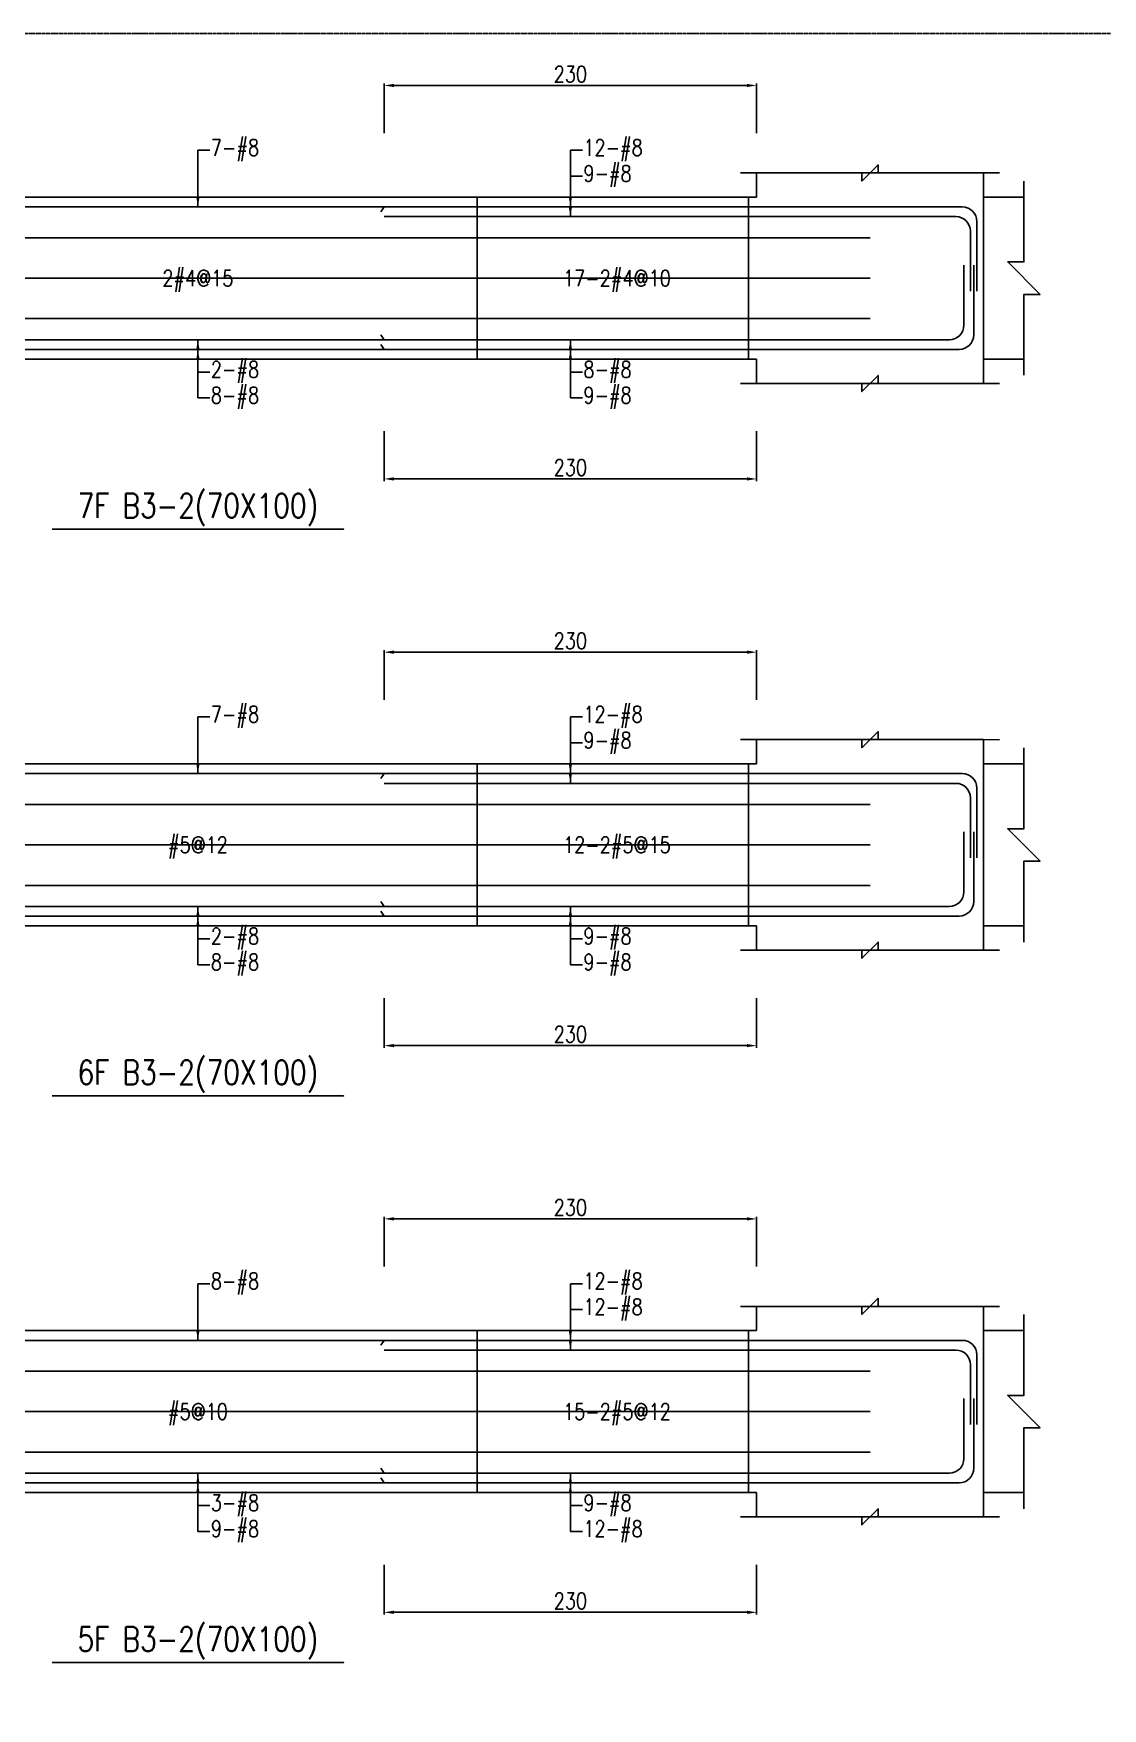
# Model space of a CAD drawing. Header units: millimetres. Extents: x 0 to 84580, y -12276 to 4373.
# Drawn here: x 48049 to 48709, y 1034 to 2069 of the extents above; entities that cross this region are included whole.
import ezdxf
from ezdxf.enums import TextEntityAlignment as Align

# ---------------------------------------------------------------- set-up
doc = ezdxf.new("R2010")
doc.units = ezdxf.units.MM
doc.header["$MEASUREMENT"] = 0
doc.linetypes.add('CENTER', pattern=[2, 1.25, -0.25, 0.25, -0.25])
for name, color, linetype in [('S-DIM', 2, 'Continuous'), ('S-GRID', 1, 'CENTER'), ('S-LEADER', 2, 'Continuous'), ('S-RC', 130, 'Continuous'), ('S-REINF', 6, 'Continuous'), ('S-TEXT', 2, 'Continuous')]:
    doc.layers.add(name, color=color, linetype=linetype)
doc.styles.add('CS4', font='romans.shx', dxfattribs={"width": 0.8, "bigfont": 'lsp.shx'})
doc.styles.get("Standard").update_dxf_attribs({"font": 'arial.ttf'})
doc.dimstyles.new('ISO-25', dxfattribs={"dimtxt": 2.5, "dimasz": 2.5, "dimexe": 1.25, "dimexo": 0.625, "dimtad": 1, "dimtxsty": 'Standard', "dimcen": 2.5, "dimadec": 0, "dimazin": 0, "dimtfac": 1, "dimtmove": 0, "dimatfit": 3, "dimfxl": 0, "dimarcsym": 0})

# ---------------------------------------------------------------- blocks, each defined once
blk = doc.blocks.new('*D558')
at = {"layer": 'DEFPOINTS', "color": 0, "transparency": 16777216}
for p in [(48495.9, 1336.9), (48265.9, 1306.9), (48495.9, 1306.9)]:
    blk.add_point(p, dxfattribs=at)
at = {"layer": 'S-DIM', "color": 0, "lineweight": -2, "transparency": 16777216}
for p, q in [((48265.9, 1307.5), (48265.9, 1338.1)), ((48271.9, 1336.9), (48489.9, 1336.9)), ((48495.9, 1307.5), (48495.9, 1338.1))]:
    blk.add_line(p, q, dxfattribs=at)
at = {"layer": 'S-DIM', "color": 0, "transparency": 16777216}
for points in [[(48271.9, 1337.9), (48271.9, 1335.9), (48265.9, 1336.9)], [(48489.9, 1337.9), (48489.9, 1335.9), (48495.9, 1336.9)]]:
    blk.add_solid(points, dxfattribs=at)
at = {"layer": 'S-DIM', "color": 0, "transparency": 16777216, "insert": (48380.9, 1343.9), "char_height": 10, "attachment_point": 5, "style": 'CS4'}
blk.add_mtext('230', dxfattribs=at)
blk = doc.blocks.new('*D548')
at = {"layer": 'DEFPOINTS', "color": 0, "transparency": 16777216}
for p in [(48265.9, 1123.9), (48495.9, 1123.9), (48495.9, 1093.9)]:
    blk.add_point(p, dxfattribs=at)
at = {"layer": 'S-DIM', "color": 0, "lineweight": -2, "transparency": 16777216}
for p, q in [((48265.9, 1123.3), (48265.9, 1092.6)), ((48495.9, 1123.3), (48495.9, 1092.6)), ((48271.9, 1093.9), (48489.9, 1093.9))]:
    blk.add_line(p, q, dxfattribs=at)
at = {"layer": 'S-DIM', "color": 0, "transparency": 16777216}
for points in [[(48271.9, 1094.9), (48271.9, 1092.9), (48265.9, 1093.9)], [(48489.9, 1094.9), (48489.9, 1092.9), (48495.9, 1093.9)]]:
    blk.add_solid(points, dxfattribs=at)
at = {"layer": 'S-DIM', "color": 0, "transparency": 16777216, "insert": (48380.9, 1100.9), "char_height": 10, "attachment_point": 5, "style": 'CS4'}
blk.add_mtext('230', dxfattribs=at)
blk = doc.blocks.new('*D550')
at = {"layer": 'DEFPOINTS', "color": 0, "transparency": 16777216}
for p in [(48495.9, 1686.9), (48265.9, 1656.9), (48495.9, 1656.9)]:
    blk.add_point(p, dxfattribs=at)
at = {"layer": 'S-DIM', "color": 0, "lineweight": -2, "transparency": 16777216}
for p, q in [((48265.9, 1657.5), (48265.9, 1688.1)), ((48271.9, 1686.9), (48489.9, 1686.9)), ((48495.9, 1657.5), (48495.9, 1688.1))]:
    blk.add_line(p, q, dxfattribs=at)
at = {"layer": 'S-DIM', "color": 0, "transparency": 16777216}
for points in [[(48271.9, 1687.9), (48271.9, 1685.9), (48265.9, 1686.9)], [(48489.9, 1687.9), (48489.9, 1685.9), (48495.9, 1686.9)]]:
    blk.add_solid(points, dxfattribs=at)
at = {"layer": 'S-DIM', "color": 0, "transparency": 16777216, "insert": (48380.9, 1693.9), "char_height": 10, "attachment_point": 5, "style": 'CS4'}
blk.add_mtext('230', dxfattribs=at)
blk = doc.blocks.new('*D552')
at = {"layer": 'DEFPOINTS', "color": 0, "transparency": 16777216}
for p in [(48265.9, 1473.9), (48495.9, 1473.9), (48495.9, 1443.9)]:
    blk.add_point(p, dxfattribs=at)
at = {"layer": 'S-DIM', "color": 0, "lineweight": -2, "transparency": 16777216}
for p, q in [((48265.9, 1473.3), (48265.9, 1442.6)), ((48495.9, 1473.3), (48495.9, 1442.6)), ((48271.9, 1443.9), (48489.9, 1443.9))]:
    blk.add_line(p, q, dxfattribs=at)
at = {"layer": 'S-DIM', "color": 0, "transparency": 16777216}
for points in [[(48271.9, 1444.9), (48271.9, 1442.9), (48265.9, 1443.9)], [(48489.9, 1444.9), (48489.9, 1442.9), (48495.9, 1443.9)]]:
    blk.add_solid(points, dxfattribs=at)
at = {"layer": 'S-DIM', "color": 0, "transparency": 16777216, "insert": (48380.9, 1450.9), "char_height": 10, "attachment_point": 5, "style": 'CS4'}
blk.add_mtext('230', dxfattribs=at)
blk = doc.blocks.new('*D560')
at = {"layer": 'DEFPOINTS', "color": 0, "transparency": 16777216}
for p in [(48495.9, 2036.9), (48265.9, 2006.9), (48495.9, 2006.9)]:
    blk.add_point(p, dxfattribs=at)
at = {"layer": 'S-DIM', "color": 0, "lineweight": -2, "transparency": 16777216}
for p, q in [((48265.9, 2007.5), (48265.9, 2038.1)), ((48495.9, 2007.5), (48495.9, 2038.1)), ((48271.9, 2036.9), (48489.9, 2036.9))]:
    blk.add_line(p, q, dxfattribs=at)
at = {"layer": 'S-DIM', "color": 0, "transparency": 16777216}
for points in [[(48271.9, 2037.9), (48271.9, 2035.9), (48265.9, 2036.9)], [(48489.9, 2037.9), (48489.9, 2035.9), (48495.9, 2036.9)]]:
    blk.add_solid(points, dxfattribs=at)
at = {"layer": 'S-DIM', "color": 0, "transparency": 16777216, "insert": (48380.9, 2043.9), "char_height": 10, "attachment_point": 5, "style": 'CS4'}
blk.add_mtext('230', dxfattribs=at)
blk = doc.blocks.new('*D562')
at = {"layer": 'DEFPOINTS', "color": 0, "transparency": 16777216}
for p in [(48265.9, 1823.9), (48495.9, 1823.9), (48495.9, 1793.9)]:
    blk.add_point(p, dxfattribs=at)
at = {"layer": 'S-DIM', "color": 0, "lineweight": -2, "transparency": 16777216}
for p, q in [((48265.9, 1823.3), (48265.9, 1792.6)), ((48495.9, 1823.3), (48495.9, 1792.6)), ((48271.9, 1793.9), (48489.9, 1793.9))]:
    blk.add_line(p, q, dxfattribs=at)
at = {"layer": 'S-DIM', "color": 0, "transparency": 16777216}
for points in [[(48271.9, 1794.9), (48271.9, 1792.9), (48265.9, 1793.9)], [(48489.9, 1794.9), (48489.9, 1792.9), (48495.9, 1793.9)]]:
    blk.add_solid(points, dxfattribs=at)
at = {"layer": 'S-DIM', "color": 0, "transparency": 16777216, "insert": (48380.9, 1800.9), "char_height": 10, "attachment_point": 5, "style": 'CS4'}
blk.add_mtext('230', dxfattribs=at)

msp = doc.modelspace()

# ---------------------------------------------------------------- linework, layer by layer
for p, q in [((48635.915, 1967.881), (48660.915, 1967.881)), ((48635.915, 1867.881), (48660.915, 1867.881)), ((48635.915, 1617.881), (48660.915, 1617.881)), ((48635.915, 1517.881), (48660.915, 1517.881)), ((48635.915, 1267.881), (48660.915, 1267.881)), ((48635.915, 1167.881), (48660.915, 1167.881))]:
    msp.add_line(p, q)
at = {"layer": 'S-GRID'}
msp.add_lwpolyline([(45519, 0), (48748, 0), (48748, 2069), (45519, 2069), (45519, 0)], dxfattribs=at)
at = {"layer": 'S-RC'}
for points in [[(48485.915, 1982.881), (48560.915, 1982.866), (48560.914, 1977.866), (48570.916, 1987.864), (48570.915, 1982.864), (48645.915, 1982.85)], [(48495.915, 1867.881), (48495.915, 1852.881), (48635.915, 1852.881), (48635.915, 1982.881), (48495.915, 1982.881), (48495.915, 1967.881)], [(48660.915, 1977.881), (48660.915, 1927.881), (48650.915, 1927.881), (48670.915, 1907.881), (48660.915, 1907.881), (48660.915, 1857.881)], [(48495.915, 1967.881), (47805.915, 1967.881)], [(47805.915, 1867.881), (48495.915, 1867.881)], [(48485.915, 1852.881), (48560.915, 1852.866), (48560.914, 1847.866), (48570.916, 1857.864), (48570.915, 1852.864), (48645.915, 1852.85)], [(48150.915, 1762.881), (48240.915, 1762.881), (48060.915, 1762.881)], [(48485.915, 1632.881), (48560.915, 1632.866), (48560.914, 1627.866), (48570.916, 1637.864), (48570.915, 1632.864), (48645.915, 1632.85)], [(48495.915, 1517.881), (48495.915, 1502.881), (48635.915, 1502.881), (48635.915, 1632.881), (48495.915, 1632.881), (48495.915, 1617.881)], [(48660.915, 1627.881), (48660.915, 1577.881), (48650.915, 1577.881), (48670.915, 1557.881), (48660.915, 1557.881), (48660.915, 1507.881)], [(48495.915, 1617.881), (47805.915, 1617.881)], [(47805.915, 1517.881), (48495.915, 1517.881)], [(48485.915, 1502.881), (48560.915, 1502.866), (48560.914, 1497.866), (48570.916, 1507.864), (48570.915, 1502.864), (48645.915, 1502.85)], [(48150.915, 1412.881), (48240.915, 1412.881), (48060.915, 1412.881)], [(48485.915, 1282.881), (48560.915, 1282.866), (48560.914, 1277.866), (48570.916, 1287.864), (48570.915, 1282.864), (48645.915, 1282.85)], [(48495.915, 1167.881), (48495.915, 1152.881), (48635.915, 1152.881), (48635.915, 1282.881), (48495.915, 1282.881), (48495.915, 1267.881)], [(48660.915, 1277.881), (48660.915, 1227.881), (48650.915, 1227.881), (48670.915, 1207.881), (48660.915, 1207.881), (48660.915, 1157.881)], [(48495.915, 1267.881), (47805.915, 1267.881)], [(47805.915, 1167.881), (48495.915, 1167.881)], [(48485.915, 1152.881), (48560.915, 1152.866), (48560.914, 1147.866), (48570.916, 1157.864), (48570.915, 1152.864), (48645.915, 1152.85)], [(48150.915, 1062.881), (48240.915, 1062.881), (48060.915, 1062.881)]]:
    msp.add_lwpolyline(points, dxfattribs=at)
at = {"layer": 'S-REINF', "color": 1}
for points in [[(48323.415, 1867.881), (48323.415, 1967.881)], [(48490.915, 1867.881), (48490.915, 1967.881)], [(47735.915, 1942.881), (48565.915, 1942.881)], [(47735.915, 1917.881), (48565.915, 1917.881)], [(47735.915, 1892.881), (48565.915, 1892.881)], [(48323.415, 1517.881), (48323.415, 1617.881)], [(48490.915, 1517.881), (48490.915, 1617.881)], [(47735.915, 1592.881), (48565.915, 1592.881)], [(47735.915, 1567.881), (48565.915, 1567.881)], [(47735.915, 1542.881), (48565.915, 1542.881)], [(48323.415, 1167.881), (48323.415, 1267.881)], [(48490.915, 1167.881), (48490.915, 1267.881)], [(47735.915, 1242.881), (48565.915, 1242.881)], [(47735.915, 1217.881), (48565.915, 1217.881)], [(47735.915, 1192.881), (48565.915, 1192.881)]]:
    msp.add_lwpolyline(points, dxfattribs=at)
at = {"layer": 'S-REINF'}
for points in [[(48035.915, 1961.881), (48265.915, 1961.881)], [(48265.915, 1961.881), (48263.915, 1958.881)], [(48265.915, 1961.881), (48495.915, 1961.881)], [(48265.915, 1955.881), (48495.915, 1955.881)], [(48265.915, 1879.881), (48263.915, 1882.881)], [(48035.915, 1879.881), (48265.915, 1879.881)], [(48035.915, 1873.881), (48265.915, 1873.881)], [(48265.915, 1873.881), (48263.915, 1876.881)], [(48265.915, 1879.881), (48495.915, 1879.881)], [(48265.915, 1873.881), (48495.915, 1873.881)], [(48035.915, 1611.881), (48265.915, 1611.881)], [(48265.915, 1611.881), (48263.915, 1608.881)], [(48265.915, 1611.881), (48495.915, 1611.881)], [(48265.915, 1605.881), (48495.915, 1605.881)], [(48265.915, 1529.881), (48263.915, 1532.881)], [(48035.915, 1529.881), (48265.915, 1529.881)], [(48035.915, 1523.881), (48265.915, 1523.881)], [(48265.915, 1523.881), (48263.915, 1526.881)], [(48265.915, 1529.881), (48495.915, 1529.881)], [(48265.915, 1523.881), (48495.915, 1523.881)], [(48035.915, 1261.881), (48265.915, 1261.881)], [(48265.915, 1261.881), (48263.915, 1258.881)], [(48265.915, 1261.881), (48495.915, 1261.881)], [(48265.915, 1255.881), (48495.915, 1255.881)], [(48035.915, 1179.881), (48265.915, 1179.881)], [(48265.915, 1179.881), (48263.915, 1182.881)], [(48265.915, 1179.881), (48495.915, 1179.881)], [(48035.915, 1173.881), (48265.915, 1173.881)], [(48265.915, 1173.881), (48263.915, 1176.881)], [(48265.915, 1173.881), (48495.915, 1173.881)]]:
    msp.add_lwpolyline(points, dxfattribs=at)
for points in [[(48631.915, 1909.881), (48631.915, 1952.881, 0.41421356), (48622.915, 1961.881), (48495.915, 1961.881)], [(48627.915, 1909.881), (48627.915, 1946.881, 0.41421356), (48618.915, 1955.881), (48495.915, 1955.881)], [(48623.915, 1925.881), (48623.915, 1888.881, -0.41421356), (48614.915, 1879.881), (48483.915, 1879.881)], [(48629.915, 1925.881), (48629.915, 1882.881, -0.41421356), (48620.915, 1873.881), (48489.915, 1873.881)], [(48631.915, 1559.881), (48631.915, 1602.881, 0.41421356), (48622.915, 1611.881), (48495.915, 1611.881)], [(48627.915, 1559.881), (48627.915, 1596.881, 0.41421356), (48618.915, 1605.881), (48495.915, 1605.881)], [(48623.915, 1575.881), (48623.915, 1538.881, -0.41421356), (48614.915, 1529.881), (48483.915, 1529.881)], [(48629.915, 1575.881), (48629.915, 1532.881, -0.41421356), (48620.915, 1523.881), (48489.915, 1523.881)], [(48631.915, 1209.881), (48631.915, 1252.881, 0.41421356), (48622.915, 1261.881), (48495.915, 1261.881)], [(48627.915, 1209.881), (48627.915, 1246.881, 0.41421356), (48618.915, 1255.881), (48495.915, 1255.881)], [(48623.915, 1225.881), (48623.915, 1188.881, -0.41421356), (48614.915, 1179.881), (48483.915, 1179.881)], [(48629.915, 1225.881), (48629.915, 1182.881, -0.41421356), (48620.915, 1173.881), (48489.915, 1173.881)]]:
    msp.add_lwpolyline(points, format="xyb", dxfattribs=at)

# ---------------------------------------------------------------- texts
at = {"layer": 'S-LEADER', "char_height": 10, "attachment_point": 4, "style": 'CS4'}
for s, insert in [('7-#8', (48158.915, 1996.881)), ('12-#8', (48388.915, 1996.881)), ('9-#8', (48388.915, 1980.881)), ('2-#8', (48158.915, 1859.881)), ('8-#8', (48388.915, 1859.881)), ('8-#8', (48158.915, 1843.881)), ('9-#8', (48388.915, 1843.881)), ('7-#8', (48158.915, 1646.881)), ('12-#8', (48388.915, 1646.881)), ('9-#8', (48388.915, 1630.881)), ('2-#8', (48158.915, 1509.881)), ('9-#8', (48388.915, 1509.881)), ('8-#8', (48158.915, 1493.881)), ('9-#8', (48388.915, 1493.881)), ('8-#8', (48158.915, 1296.881)), ('12-#8', (48388.915, 1296.881)), ('12-#8', (48388.915, 1280.881)), ('3-#8', (48158.915, 1159.881)), ('9-#8', (48388.915, 1159.881)), ('9-#8', (48158.915, 1143.881)), ('12-#8', (48388.915, 1143.881))]:
    msp.add_mtext(s, dxfattribs=dict(at, insert=insert))
at = {"layer": 'S-RC', "style": 'CS4', "width": 0.8}
for s, p in [('7F B3-2(70X100)', (48150.915, 1769.881)), ('6F B3-2(70X100)', (48150.915, 1419.881)), ('5F B3-2(70X100)', (48150.915, 1069.881))]:
    msp.add_text(s, height=15, dxfattribs=at).set_placement(p, align=Align.CENTER)
at = {"layer": 'S-TEXT', "color": 1, "style": 'CS4', "width": 0.8}
for s, p in [('2#4@15', (48150.915, 1912.881)), ('17-2#4@10', (48409.665, 1912.881)), ('#5@12', (48150.915, 1562.881)), ('12-2#5@15', (48409.665, 1562.881)), ('#5@10', (48150.915, 1212.881)), ('15-2#5@12', (48409.665, 1212.881))]:
    msp.add_text(s, height=10, dxfattribs=at).set_placement(p, align=Align.CENTER)

# ---------------------------------------------------------------- dimensions: what is measured, and where the dimension line sits
at = {"layer": 'S-DIM'}
for p1, p2, distance, picture, middle in [((48265.915, 2006.881), (48495.915, 2006.881), 30, '*D560', (48380.915, 2043.881)), ((48265.915, 1823.881), (48495.915, 1823.881), -30, '*D562', (48380.915, 1800.881)), ((48265.915, 1656.881), (48495.915, 1656.881), 30, '*D550', (48380.915, 1693.881)), ((48265.915, 1473.881), (48495.915, 1473.881), -30, '*D552', (48380.915, 1450.881)), ((48265.915, 1306.881), (48495.915, 1306.881), 30, '*D558', (48380.915, 1343.881)), ((48265.915, 1123.881), (48495.915, 1123.881), -30, '*D548', (48380.915, 1100.881))]:
    dim = msp.add_aligned_dim(p1=p1, p2=p2, distance=distance, dimstyle='ISO-25', override={"dimtxt": 10, "dimasz": 6, "dimgap": 2, "dimtxsty": 'CS4'}, dxfattribs=at)
    dim.commit()
    dim.dimension.update_dxf_attribs({"geometry": picture, "text_midpoint": middle})

# ---------------------------------------------------------------- leaders
at = {"layer": 'S-LEADER', "annotation_type": 0, "has_hookline": 1, "hookline_direction": 0}
for points, text_width in [([(48150.915, 1961.881), (48150.915, 1996.881), (48158.29, 1996.881)], 30.857), ([(48380.915, 1961.881), (48380.915, 1996.881), (48388.29, 1996.881)], 37.333), ([(48380.915, 1955.881), (48380.915, 1980.881), (48388.29, 1980.881)], 30.857), ([(48150.915, 1879.881), (48150.915, 1859.881), (48158.29, 1859.881)], 30.857), ([(48150.915, 1873.881), (48150.915, 1843.881), (48158.29, 1843.881)], 30.857), ([(48380.915, 1879.881), (48380.915, 1859.881), (48388.29, 1859.881)], 30.857), ([(48380.915, 1873.881), (48380.915, 1843.881), (48388.29, 1843.881)], 30.857), ([(48150.915, 1611.881), (48150.915, 1646.881), (48158.29, 1646.881)], 30.857), ([(48380.915, 1611.881), (48380.915, 1646.881), (48388.29, 1646.881)], 37.333), ([(48380.915, 1605.881), (48380.915, 1630.881), (48388.29, 1630.881)], 30.857), ([(48150.915, 1529.881), (48150.915, 1509.881), (48158.29, 1509.881)], 30.857), ([(48150.915, 1523.881), (48150.915, 1493.881), (48158.29, 1493.881)], 30.857), ([(48380.915, 1529.881), (48380.915, 1509.881), (48388.29, 1509.881)], 30.857), ([(48380.915, 1523.881), (48380.915, 1493.881), (48388.29, 1493.881)], 30.857), ([(48150.915, 1261.881), (48150.915, 1296.881), (48158.29, 1296.881)], 30.857), ([(48380.915, 1261.881), (48380.915, 1296.881), (48388.29, 1296.881)], 37.333), ([(48380.915, 1255.881), (48380.915, 1280.881), (48388.29, 1280.881)], 37.333), ([(48150.915, 1179.881), (48150.915, 1159.881), (48158.29, 1159.881)], 30.857), ([(48380.915, 1179.881), (48380.915, 1159.881), (48388.29, 1159.881)], 30.857), ([(48150.915, 1173.881), (48150.915, 1143.881), (48158.29, 1143.881)], 30.857), ([(48380.915, 1173.881), (48380.915, 1143.881), (48388.29, 1143.881)], 37.333)]:
    msp.add_leader(points, dimstyle='ISO-25', override={"dimasz": 6, "dimtad": 0}, dxfattribs=dict(at, text_width=text_width))

doc.saveas('drawing.dxf')
